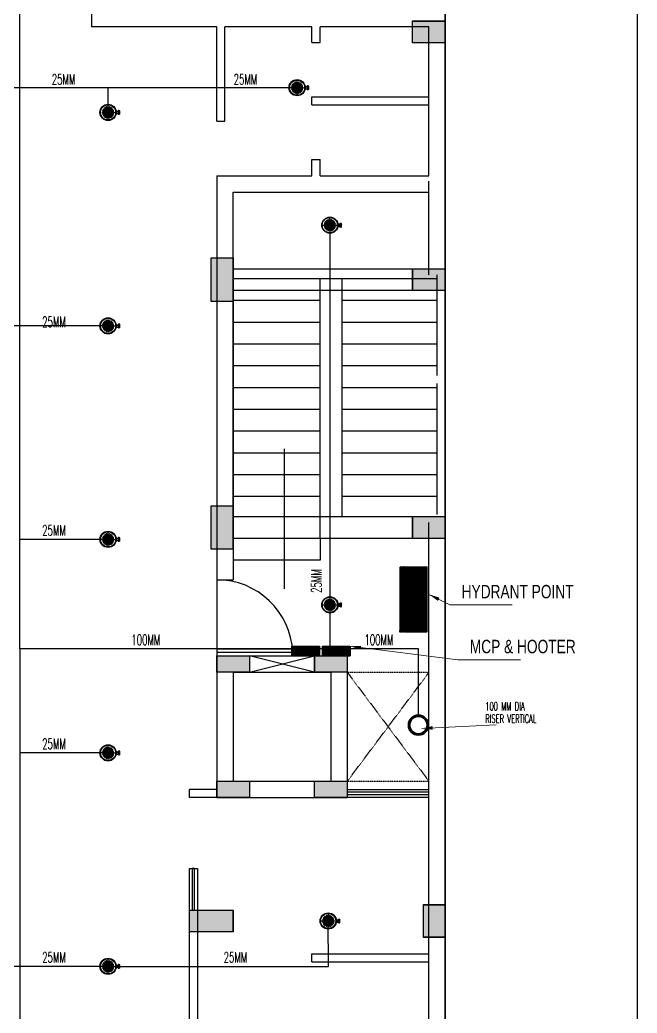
# Model space of a CAD drawing. Header units: inches. Extents: x 1162 to 4924, y 863 to 3182.
# Drawn here: x 3081 to 3421, y 2021 to 2568 of the extents above; entities that cross this region are included whole.
import ezdxf

# ---------------------------------------------------------------- set-up
doc = ezdxf.new("R2010")
doc.units = ezdxf.units.IN
doc.header["$MEASUREMENT"] = 0
doc.linetypes.add('CENTER', pattern=[2, 1.25, -0.25, 0.25, -0.25])
doc.linetypes.add('HIDDEN', pattern=[0.375, 0.25, -0.125])
for name, color, linetype in [('0-PL-PUDDLE-HL', 3, 'Continuous'), ('6', 7, 'Continuous'), ('DIM', 5, 'Continuous'), ('FATTN', 241, 'Continuous'), ('FITTING-FF-VISION', 1, 'Continuous'), ('SPR-3', 2, 'Continuous')]:
    doc.layers.add(name, color=color, linetype=linetype)
for name, color, linetype, lineweight in [('FIRE PIPE 100 MM', 10, 'Continuous', 30), ('FIRE PIPE 150 MM', 10, 'Continuous', 35), ('FIRE PIPE 32 MM', 10, 'Continuous', 20)]:
    doc.layers.add(name, color=color, linetype=linetype, lineweight=lineweight)
doc.styles.get("Standard").update_dxf_attribs({"font": 'arial.ttf'})
doc.styles.add('Style-Arial', font='times.ttf')
doc.styles.add('style3', font='swisscl.ttf', dxfattribs={"height": 18})
doc.styles.add('TXT2', font='romans.shx', dxfattribs={"width": 0.75, "height": 200})
doc.dimstyles.new('GURU', dxfattribs={"dimscale": 0, "dimtxt": 18, "dimasz": 2, "dimexe": 3.5, "dimexo": 1.5, "dimgap": 2, "dimtad": 0, "dimdec": 1, "dimzin": 0, "dimdsep": 46, "dimlunit": 4, "dimtxsty": 'Standard', "dimcen": 4, "dimdle": 3.5, "dimclrd": 256, "dimclre": 256, "dimadec": 0, "dimazin": 3, "dimtfac": 1, "dimtdec": 1, "dimtmove": 1, "dimatfit": 1, "dimfxl": 1, "dimtolj": 1, "dimtzin": 0, "dimarcsym": 0})
doc.dimstyles.new('MUKESH', dxfattribs={"dimtxt": 9, "dimasz": 6, "dimexe": 1, "dimexo": 1, "dimgap": 0.5, "dimtad": 0, "dimdec": 1, "dimzin": 0, "dimdsep": 46, "dimlunit": 4, "dimtxsty": 'Style-Arial', "dimblk": 'ARCHTICK', "dimcen": 0.09, "dimclrd": 256, "dimclre": 256, "dimclrt": 256, "dimadec": 1, "dimazin": 0, "dimtfac": 1, "dimtdec": 1, "dimtofl": 0, "dimtmove": 0, "dimatfit": 3, "dimfxl": 1, "dimtolj": 1, "dimtzin": 0, "dimlwd": -1, "dimlwe": 0, "dimarcsym": 0})
pattern_1 = [(135, (-54266.91847, -3328.46723), (-0.08838834765, -0.08838834765), [])]
pattern_2 = [(45, (1048764.62567, 327182.22956), (-0.088388347648, 0.088388347648), [])]

# ---------------------------------------------------------------- blocks, each defined once
blk = doc.blocks.new('GR')
at = {"lineweight": -2, "ltscale": 0.5}
h = blk.add_hatch(color=6, dxfattribs=at)
h.dxf.hatch_style = 1
h.paths.add_polyline_path([(-1050395.78, -332877.55), (-1050377.78, -332877.55), (-1050377.78, -332889.55), (-1050395.78, -332889.55)])
h = blk.add_hatch(color=6, dxfattribs=at)
h.dxf.hatch_style = 1
h.paths.add_polyline_path([(-1050506.78, -333032.05), (-1050494.78, -333032.05), (-1050494.78, -333008.05), (-1050506.78, -333008.05)])
h = blk.add_hatch(color=6, dxfattribs=at)
h.dxf.hatch_style = 1
h.paths.add_polyline_path([(-1050395.78, -333014.05), (-1050377.78, -333014.05), (-1050377.78, -333026.05), (-1050395.78, -333026.05)])
h = blk.add_hatch(color=6, dxfattribs=at)
h.dxf.hatch_style = 1
h.paths.add_polyline_path([(-1050506.78, -333168.55), (-1050494.78, -333168.55), (-1050494.78, -333144.55), (-1050506.78, -333144.55)])
h = blk.add_hatch(color=6, dxfattribs=at)
h.dxf.hatch_style = 1
h.paths.add_polyline_path([(-1050395.78, -333150.55), (-1050377.78, -333150.55), (-1050377.78, -333162.55), (-1050395.78, -333162.55)])
h = blk.add_hatch(color=6, dxfattribs=at)
h.dxf.hatch_style = 1
h.paths.add_polyline_path([(-1050377.77, -333364.3), (-1050377.77, -333382.3), (-1050389.77, -333382.3), (-1050389.77, -333364.3)])
h = blk.add_hatch(color=6, dxfattribs=at)
h.dxf.hatch_style = 1
h.paths.add_polyline_path([(-1050494.78, -333379.29), (-1050494.78, -333367.29), (-1050518.78, -333367.29), (-1050518.78, -333379.29)])
at = {"color": 6, "lineweight": -2, "ltscale": 0.5, "elevation": -0.01}
for points in [[(-1050395.78, -332877.55), (-1050377.78, -332877.55), (-1050377.78, -332889.55), (-1050395.78, -332889.55)], [(-1050494.78, -333032.05), (-1050506.78, -333032.05), (-1050506.78, -333008.05), (-1050494.78, -333008.05)], [(-1050395.78, -333014.05), (-1050377.78, -333014.05), (-1050377.78, -333026.05), (-1050395.78, -333026.05)], [(-1050494.78, -333168.55), (-1050506.78, -333168.55), (-1050506.78, -333144.55), (-1050494.78, -333144.55)], [(-1050395.78, -333150.55), (-1050377.78, -333150.55), (-1050377.78, -333162.55), (-1050395.78, -333162.55)], [(-1050377.77, -333364.3), (-1050377.77, -333382.3), (-1050389.77, -333382.3), (-1050389.77, -333364.3)], [(-1050494.78, -333367.29), (-1050494.78, -333379.29), (-1050518.78, -333379.29), (-1050518.78, -333367.29)]]:
    blk.add_lwpolyline(points, close=True, dxfattribs=at)
blk = doc.blocks.new('WEWEQEWEE')
at = {"layer": 'FATTN', "color": 1}
for p, q in [((-232117, 57486, 0), (-232120, 57480, 0)), ((-232120, 57475, 0), (-232120, 57480, 0)), ((-232120, 57480, 0), (-232110, 57480, 0)), ((-232120, 57475, 0), (-232120, 57470, 0)), ((-232117, 57464, 0), (-232120, 57470, 0)), ((-232110, 57470, 0), (-232120, 57470, 0)), ((-232076, 57486, 0), (-232117, 57486, 0)), ((-232117, 57464, 0), (-232076, 57464, 0)), ((-232110, 57486, 0), (-232110, 57464, 0)), ((-232110, 57483, 0), (-232105, 57483, 0)), ((-232110, 57467, 0), (-232105, 57467, 0)), ((-232105, 57486, 0), (-232105, 57464, 0)), ((-232088, 57486, 0), (-232088, 57464, 0)), ((-232083, 57483, 0), (-232088, 57483, 0)), ((-232083, 57467, 0), (-232088, 57467, 0)), ((-232083, 57486, 0), (-232083, 57464, 0)), ((-232074, 57480, 0), (-232083, 57480, 0)), ((-232083, 57470, 0), (-232074, 57470, 0)), ((-232076, 57486, 0), (-232074, 57480, 0)), ((-232076, 57464, 0), (-232074, 57470, 0)), ((-232074, 57475, 0), (-232074, 57480, 0)), ((-232074, 57475, 0), (-232074, 57470, 0))]:
    blk.add_line(p, q, dxfattribs=at)
at = {"layer": 'FATTN', "color": 8, "linetype": 'CENTER'}
for p, q in [((-232111, 57480, 0), (-232111, 57480, 0)), ((-232111, 57470, 0), (-232111, 57480, 0)), ((-232111, 57470, 0), (-232111, 57470, 0)), ((-232110, 57478, 0), (-232110, 57472, 0)), ((-232105, 57477, 0), (-232088, 57477, 0)), ((-232105, 57477, 0), (-232088, 57477, 0)), ((-232105, 57473, 0), (-232088, 57473, 0)), ((-232105, 57473, 0), (-232088, 57473, 0)), ((-232093, 57473, 0), (-232093, 57477, 0)), ((-232093, 57475, 0), (-232092, 57477, 0)), ((-232092, 57473, 0), (-232091, 57477, 0)), ((-232091, 57473, 0), (-232090, 57477, 0)), ((-232090, 57473, 0), (-232089, 57477, 0)), ((-232089, 57473, 0), (-232088, 57475, 0)), ((-232080, 57479, 0), (-232083, 57479, 0)), ((-232083, 57478, 0), (-232083, 57477, 0)), ((-232083, 57477, 0), (-232083, 57473, 0)), ((-232080, 57477, 0), (-232083, 57477, 0)), ((-232080, 57473, 0), (-232083, 57473, 0)), ((-232083, 57473, 0), (-232083, 57472, 0)), ((-232083, 57471, 0), (-232080, 57471, 0)), ((-232080, 57472, 0), (-232080, 57478, 0)), ((-232080, 57473, 0), (-232079, 57477, 0)), ((-232080, 57477, 0), (-232076, 57477, 0)), ((-232080, 57477, 0), (-232075, 57477, 0)), ((-232080, 57473, 0), (-232075, 57473, 0)), ((-232080, 57473, 0), (-232076, 57473, 0)), ((-232079, 57473, 0), (-232078, 57477, 0)), ((-232077, 57473, 0), (-232077, 57477, 0)), ((-232076, 57477, 0), (-232076, 57473, 0)), ((-232075, 57477, 0), (-232076, 57477, 0)), ((-232076, 57473, 0), (-232076, 57475, 0)), ((-232076, 57473, 0), (-232075, 57473, 0)), ((-232075, 57473, 0), (-232075, 57477, 0))]:
    blk.add_line(p, q, dxfattribs=at)
for centre, radius, start, end in [((-232106, 57475, 0), 7.42, 141.555, 218.4448), ((-232110, 57478, 0), 0.192, 179.9999, 269.9999), ((-232110, 57472, 0), 0.192, 89.9999, 179.9999), ((-232105, 57477, 0), 0.942, 359.9999, 89.9999), ((-232105, 57473, 0), 0.942, 269.9999, 359.9999), ((-232088, 57477, 0), 0.942, 89.9999, 179.9999), ((-232088, 57473, 0), 0.942, 179.9999, 269.9999), ((-232082, 57478, 0), 1.37, 138.7698, 221.2301), ((-232075, 57475, 0), 7.71, 162.9384, 197.0615), ((-232082, 57472, 0), 1.37, 138.7698, 221.2301), ((-232081, 57478, 0), 1.37, 318.7698, 41.2301), ((-232087, 57475, 0), 7.71, 342.9384, 17.0615), ((-232081, 57472, 0), 1.37, 318.7698, 41.2301)]:
    blk.add_arc(centre, radius, start, end, dxfattribs=at)
blk = doc.blocks.new('rerrtrrttrrrte')
at = {"layer": 'FITTING-FF-VISION', "ltscale": 5}
h = blk.add_hatch(color=2, dxfattribs=at)
edge = h.paths.add_edge_path()
edge.add_line((-57394, 147360), (-57375, 147365))
edge.add_ellipse((-57444, 147348), major_axis=(-50.2, 50.2), ratio=1, start_angle=238.3066, end_angle=247.6934)
edge.add_line((-57379, 147376), (-57397, 147368))
edge.add_ellipse((-57444, 147348), major_axis=(-36.3, 36.3), ratio=1, start_angle=247.6934, end_angle=256.3066)
edge.add_line((-57400, 147375), (-57383, 147385))
edge.add_ellipse((-57444, 147348), major_axis=(-50.2, 50.2), ratio=1, start_angle=256.3066, end_angle=265.6934)
edge.add_line((-57390, 147395), (-57405, 147382))
edge.add_ellipse((-57444, 147348), major_axis=(-36.3, 36.3), ratio=1, start_angle=265.6934, end_angle=274.3066)
edge.add_line((-57411, 147387), (-57398, 147402))
edge.add_ellipse((-57444, 147348), major_axis=(50.2, 50.2), ratio=1, start_angle=4.3066, end_angle=13.6934)
edge.add_line((-57407, 147409), (-57417, 147392))
edge.add_ellipse((-57444, 147348), major_axis=(36.3, 36.3), ratio=1, start_angle=13.6934, end_angle=22.3066)
edge.add_line((-57424, 147396), (-57417, 147414))
edge.add_ellipse((-57444, 147348), major_axis=(-50.2, 50.2), ratio=1, start_angle=-67.6934, end_angle=-58.3066)
edge.add_line((-57428, 147417), (-57432, 147398))
edge.add_ellipse((-57444, 147348), major_axis=(36.3, 36.3), ratio=1, start_angle=31.6934, end_angle=40.3066)
edge.add_line((-57440, 147400), (-57438, 147419))
edge.add_ellipse((-57444, 147348), major_axis=(50.2, 50.2), ratio=1, start_angle=40.3066, end_angle=49.6934)
edge.add_line((-57450, 147419), (-57448, 147400))
edge.add_ellipse((-57444, 147348), major_axis=(-36.3, 36.3), ratio=1, start_angle=-40.3066, end_angle=-31.6934)
edge.add_line((-57456, 147398), (-57460, 147417))
edge.add_ellipse((-57444, 147348), major_axis=(50.2, 50.2), ratio=1, start_angle=58.3066, end_angle=67.6934)
edge.add_line((-57472, 147414), (-57464, 147396))
edge.add_ellipse((-57444, 147348), major_axis=(-36.3, 36.3), ratio=1, start_angle=-22.3066, end_angle=-13.6934)
edge.add_line((-57471, 147392), (-57481, 147409))
edge.add_ellipse((-57444, 147348), major_axis=(-50.2, 50.2), ratio=1, start_angle=-13.6934, end_angle=-4.3066)
edge.add_line((-57490, 147402), (-57478, 147387))
edge.add_ellipse((-57444, 147348), major_axis=(-36.3, 36.3), ratio=1, start_angle=-4.3066, end_angle=4.3066)
edge.add_line((-57483, 147382), (-57498, 147395))
edge.add_ellipse((-57444, 147348), major_axis=(-50.2, 50.2), ratio=1, start_angle=4.3066, end_angle=13.6934)
edge.add_line((-57505, 147385), (-57488, 147375))
edge.add_ellipse((-57444, 147348), major_axis=(-36.3, 36.3), ratio=1, start_angle=13.6934, end_angle=22.3066)
edge.add_line((-57491, 147368), (-57510, 147376))
edge.add_ellipse((-57444, 147348), major_axis=(-50.2, 50.2), ratio=1, start_angle=22.3066, end_angle=31.6934)
edge.add_line((-57513, 147365), (-57494, 147360))
edge.add_ellipse((-57444, 147348), major_axis=(36.3, 36.3), ratio=1, start_angle=121.6934, end_angle=130.3066)
edge.add_line((-57495, 147353), (-57515, 147354))
edge.add_ellipse((-57444, 147348), major_axis=(50.2, 50.2), ratio=1, start_angle=130.3066, end_angle=135)
edge.add_ellipse((-57444, 147348), major_axis=(50.2, 50.2), ratio=1, start_angle=135, end_angle=139.6934)
edge.add_line((-57515, 147343), (-57495, 147344))
edge.add_ellipse((-57444, 147348), major_axis=(-36.3, 36.3), ratio=1, start_angle=49.6934, end_angle=58.3066)
edge.add_line((-57494, 147337), (-57513, 147332))
edge.add_ellipse((-57444, 147348), major_axis=(50.2, 50.2), ratio=1, start_angle=148.3066, end_angle=157.6934)
edge.add_line((-57510, 147321), (-57491, 147329))
edge.add_ellipse((-57444, 147348), major_axis=(36.3, 36.3), ratio=1, start_angle=157.6934, end_angle=166.3066)
edge.add_line((-57488, 147322), (-57505, 147311))
edge.add_ellipse((-57444, 147348), major_axis=(50.2, 50.2), ratio=1, start_angle=166.3066, end_angle=175.6934)
edge.add_line((-57498, 147302), (-57483, 147315))
edge.add_ellipse((-57444, 147348), major_axis=(36.3, 36.3), ratio=1, start_angle=175.6934, end_angle=184.3066)
edge.add_line((-57478, 147309), (-57490, 147294))
edge.add_ellipse((-57444, 147348), major_axis=(50.2, 50.2), ratio=1, start_angle=184.3066, end_angle=193.6934)
edge.add_line((-57481, 147288), (-57471, 147305))
edge.add_ellipse((-57444, 147348), major_axis=(36.3, 36.3), ratio=1, start_angle=193.6934, end_angle=202.3066)
edge.add_line((-57464, 147301), (-57472, 147283))
edge.add_ellipse((-57444, 147348), major_axis=(-50.2, 50.2), ratio=1, start_angle=112.3066, end_angle=121.6934)
edge.add_line((-57460, 147279), (-57456, 147298))
edge.add_ellipse((-57444, 147348), major_axis=(36.3, 36.3), ratio=1, start_angle=211.6934, end_angle=220.3066)
edge.add_line((-57448, 147297), (-57450, 147278))
edge.add_ellipse((-57444, 147348), major_axis=(-50.2, 50.2), ratio=1, start_angle=130.3066, end_angle=139.6934)
edge.add_line((-57438, 147278), (-57440, 147297))
edge.add_ellipse((-57444, 147348), major_axis=(-36.3, 36.3), ratio=1, start_angle=139.6934, end_angle=148.3066)
edge.add_line((-57432, 147298), (-57428, 147279))
edge.add_ellipse((-57444, 147348), major_axis=(50.2, 50.2), ratio=1, start_angle=238.3066, end_angle=247.6934)
edge.add_line((-57417, 147283), (-57424, 147301))
edge.add_ellipse((-57444, 147348), major_axis=(36.3, 36.3), ratio=1, start_angle=247.6934, end_angle=256.3066)
edge.add_line((-57417, 147305), (-57407, 147288))
edge.add_ellipse((-57444, 147348), major_axis=(-50.2, 50.2), ratio=1, start_angle=166.3066, end_angle=175.6934)
edge.add_line((-57398, 147294), (-57411, 147309))
edge.add_ellipse((-57444, 147348), major_axis=(36.3, 36.3), ratio=1, start_angle=265.6934, end_angle=274.3066)
edge.add_line((-57405, 147315), (-57390, 147302))
edge.add_ellipse((-57444, 147348), major_axis=(50.2, 50.2), ratio=1, start_angle=274.3066, end_angle=283.6934)
edge.add_line((-57383, 147311), (-57400, 147322))
edge.add_ellipse((-57444, 147348), major_axis=(36.3, 36.3), ratio=1, start_angle=283.6934, end_angle=292.3066)
edge.add_line((-57397, 147329), (-57379, 147321))
edge.add_ellipse((-57444, 147348), major_axis=(50.2, 50.2), ratio=1, start_angle=292.3066, end_angle=301.6934)
edge.add_line((-57375, 147332), (-57394, 147337))
edge.add_ellipse((-57444, 147348), major_axis=(-36.3, 36.3), ratio=1, start_angle=211.6934, end_angle=220.3066)
edge.add_line((-57393, 147344), (-57373, 147343))
edge.add_ellipse((-57444, 147348), major_axis=(50.2, 50.2), ratio=1, start_angle=310.3066, end_angle=315.0016)
edge.add_ellipse((-57444, 147348), major_axis=(-50.2, 50.2), ratio=1, start_angle=225.0016, end_angle=229.6934)
edge.add_line((-57373, 147354), (-57393, 147353))
edge.add_ellipse((-57444, 147348), major_axis=(-36.3, 36.3), ratio=1, start_angle=229.6934, end_angle=238.3066)
at = {"layer": 'FITTING-FF-VISION', "color": 2}
for p, q in [((-57495, 147353), (-57515, 147354)), ((-57495, 147344), (-57515, 147343)), ((-57494, 147360), (-57513, 147365)), ((-57494, 147337), (-57513, 147332)), ((-57491, 147368), (-57510, 147376)), ((-57488, 147375), (-57505, 147385)), ((-57483, 147382), (-57498, 147395)), ((-57478, 147387), (-57490, 147402)), ((-57471, 147392), (-57481, 147409)), ((-57464, 147396), (-57472, 147414)), ((-57456, 147398), (-57460, 147417)), ((-57448, 147400), (-57450, 147419)), ((-57440, 147400), (-57438, 147419)), ((-57432, 147398), (-57428, 147417)), ((-57424, 147396), (-57417, 147414)), ((-57417, 147392), (-57407, 147409)), ((-57411, 147387), (-57398, 147402)), ((-57405, 147382), (-57390, 147395)), ((-57400, 147375), (-57383, 147385)), ((-57397, 147368), (-57379, 147376)), ((-57394, 147360), (-57375, 147365)), ((-57394, 147337), (-57375, 147332)), ((-57393, 147353), (-57373, 147354)), ((-57393, 147344), (-57373, 147343)), ((-57491, 147329), (-57510, 147321)), ((-57488, 147322), (-57505, 147311)), ((-57483, 147315), (-57498, 147302)), ((-57478, 147309), (-57490, 147294)), ((-57471, 147305), (-57481, 147288)), ((-57464, 147301), (-57472, 147283)), ((-57456, 147298), (-57460, 147279)), ((-57448, 147297), (-57450, 147278)), ((-57440, 147297), (-57438, 147278)), ((-57432, 147298), (-57428, 147279)), ((-57424, 147301), (-57417, 147283)), ((-57417, 147305), (-57407, 147288)), ((-57411, 147309), (-57398, 147294)), ((-57405, 147315), (-57390, 147302)), ((-57400, 147322), (-57383, 147311)), ((-57397, 147329), (-57379, 147321))]:
    blk.add_line(p, q, dxfattribs=at)
for radius, start, end in [(71, 175.3066, 180), (71, 180, 184.6934), (71, 157.3066, 166.6934), (71, 193.3066, 202.6934), (71, 139.3066, 148.6934), (51.3, 166.6934, 175.3066), (51.3, 166.6934, 175.3066), (51.3, 184.6934, 193.3066), (51.3, 184.6934, 193.3066), (51.3, 148.6934, 157.3066), (51.3, 148.6934, 157.3066), (71, 121.3066, 130.6934), (51.3, 130.6934, 139.3066), (51.3, 130.6934, 139.3066), (71, 103.3066, 112.6934), (51.3, 112.6934, 121.3066), (51.3, 112.6934, 121.3066), (51.3, 94.6934, 103.3066), (51.3, 94.6934, 103.3066), (71, 85.3066, 94.6934), (51.3, 76.6934, 85.3066), (51.3, 76.6934, 85.3066), (71, 67.3066, 76.6934), (51.3, 58.6934, 67.3066), (51.3, 58.6934, 67.3066), (51.3, 40.6934, 49.3066), (51.3, 40.6934, 49.3066), (71, 49.3066, 58.6934), (51.3, 22.6934, 31.3066), (51.3, 22.6934, 31.3066), (51.3, 4.6934, 13.3066), (51.3, 4.6934, 13.3066), (51.3, 346.6934, 355.3066), (51.3, 346.6934, 355.3066), (71, 31.3066, 40.6934), (71, 13.3066, 22.6934), (71, 337.3066, 346.6934), (71, 0, 4.6934), (71, 355.3066, 0), (71, 211.3066, 220.6934), (51.3, 202.6934, 211.3066), (51.3, 202.6934, 211.3066), (71, 229.3066, 238.6934), (51.3, 220.6934, 229.3066), (51.3, 220.6934, 229.3066), (71, 247.3066, 256.6934), (51.3, 238.6934, 247.3066), (51.3, 238.6934, 247.3066), (51.3, 256.6934, 265.3066), (51.3, 256.6934, 265.3066), (71, 265.3066, 274.6934), (51.3, 274.6934, 283.3066), (51.3, 274.6934, 283.3066), (71, 283.3066, 292.6934), (51.3, 292.6934, 301.3066), (51.3, 292.6934, 301.3066), (51.3, 310.6934, 319.3066), (51.3, 310.6934, 319.3066), (71, 301.3066, 310.6934), (51.3, 328.6934, 337.3066), (51.3, 328.6934, 337.3066), (71, 319.3066, 328.6934)]:
    blk.add_arc((-57444, 147348), radius, start, end, dxfattribs=at)
at = {"layer": 'SPR-3', "color": 8, "linetype": 'CENTER'}
for p, q in [((-57343, 147348), (-57590, 147348)), ((-57444, 147450), (-57444, 147247))]:
    blk.add_line(p, q, dxfattribs=at)
at = {"layer": 'SPR-3', "color": 1}
for p, q in [((-57544, 147363), (-57568, 147363)), ((-57544, 147333), (-57568, 147333))]:
    blk.add_line(p, q, dxfattribs=at)
for radius in [101, 94.3]:
    blk.add_circle((-57444, 147348), radius, dxfattribs=at)
blk.add_arc((-57455, 147348), 90.5, 170.4585, 189.536, dxfattribs=at)
at = {"layer": 'DIM', "color": 3, "rotation": 270}
blk.add_blockref('WEWEQEWEE', (-115054, -84748, 0), dxfattribs=at)
blk = doc.blocks.new('_ArchTick')
at = {"color": 0, "linetype": 'ByBlock', "const_width": 0.15}
blk.add_lwpolyline([(-0.5, -0.5), (0.5, 0.5)], dxfattribs=at)

msp = doc.modelspace()

# ---------------------------------------------------------------- hatches: boundary and pattern name
at = {"lineweight": -2, "ltscale": 0.5}
h = msp.add_hatch(color=6, dxfattribs=at)
h.dxf.hatch_style = 1
h.paths.add_polyline_path([(3297.03, 2567.31), (3315.03, 2567.31), (3315.03, 2555.31), (3297.03, 2555.31)])
h = msp.add_hatch(color=6, dxfattribs=at)
h.dxf.hatch_style = 1
h.paths.add_polyline_path([(3186.03, 2412.81), (3198.03, 2412.81), (3198.03, 2436.81), (3186.03, 2436.81)])
h = msp.add_hatch(color=6, dxfattribs=at)
h.dxf.hatch_style = 1
h.paths.add_polyline_path([(3297.03, 2430.81), (3315.03, 2430.81), (3315.03, 2418.81), (3297.03, 2418.81)])
h = msp.add_hatch(color=6, dxfattribs=at)
h.dxf.hatch_style = 1
h.paths.add_polyline_path([(3186.03, 2276.31), (3198.03, 2276.31), (3198.03, 2300.31), (3186.03, 2300.31)])
h = msp.add_hatch(color=6, dxfattribs=at)
h.dxf.hatch_style = 1
h.paths.add_polyline_path([(3297.03, 2294.31), (3315.03, 2294.31), (3315.03, 2282.31), (3297.03, 2282.31)])
h = msp.add_hatch(color=4, dxfattribs=at)
h.dxf.hatch_style = 1
h.paths.add_polyline_path([(3207.03, 2208.56), (3189.03, 2208.56), (3189.03, 2217.56), (3207.03, 2217.56)])
h = msp.add_hatch(color=4, dxfattribs=at)
h.dxf.hatch_style = 1
h.paths.add_polyline_path([(3261.03, 2208.56), (3243.03, 2208.56), (3243.03, 2217.56), (3261.03, 2217.56)])
h = msp.add_hatch(color=4, dxfattribs=at)
h.dxf.hatch_style = 1
h.paths.add_polyline_path([(3207.03, 2139.56), (3189.03, 2139.56), (3189.03, 2148.56), (3207.03, 2148.56)])
h = msp.add_hatch(color=4, dxfattribs=at)
h.dxf.hatch_style = 1
h.paths.add_polyline_path([(3261.03, 2139.56), (3243.03, 2139.56), (3243.03, 2148.56), (3261.03, 2148.56)])
h = msp.add_hatch(color=6, dxfattribs=at)
h.dxf.hatch_style = 1
h.paths.add_polyline_path([(3315.03, 2080.55), (3315.03, 2062.55), (3303.03, 2062.55), (3303.03, 2080.55)])
h = msp.add_hatch(color=6, dxfattribs=at)
h.dxf.hatch_style = 1
h.paths.add_polyline_path([(3198.03, 2065.56), (3198.03, 2077.56), (3174.03, 2077.56), (3174.03, 2065.56)])
at = {"layer": 'FIRE PIPE 100 MM', "ltscale": 0.5}
h = msp.add_hatch(dxfattribs=at)
h.set_pattern_fill('ANSI31', color=3)
h.set_pattern_definition(pattern_2)
h.paths.add_polyline_path([(3243.53, 2222.87), (3230.49, 2222.87), (3230.49, 2217.56), (3243.53, 2217.56)])
h.paths.add_polyline_path([(3245.65, 2222.87), (3243.53, 2222.87), (3243.53, 2217.56), (3245.65, 2217.56)])
h = msp.add_hatch(dxfattribs=at)
h.set_pattern_fill('ANSI31', color=256)
h.set_pattern_definition(pattern_2)
h.paths.add_polyline_path([(3247.37, 2222.87), (3247.37, 2217.56), (3262.53, 2217.56), (3262.53, 2222.87)])
at = {"layer": 'FIRE PIPE 32 MM', "lineweight": 35, "ltscale": 0.3}
h = msp.add_hatch(dxfattribs=at)
h.set_pattern_fill('ANSI31', color=2, angle=90)
h.set_pattern_definition(pattern_1)
h.paths.add_polyline_path([(3290, 2266.71), (3290, 2230.71), (3291.75, 2230.71), (3291.75, 2266.71)])
at = {"layer": 'FIRE PIPE 32 MM', "lineweight": 35, "ltscale": 0.3, "true_color": 0x2776bb}
h = msp.add_hatch(dxfattribs=at)
h.set_pattern_fill('ANSI31', color=152, angle=90)
h.set_pattern_definition(pattern_1)
h.paths.add_polyline_path([(3291.75, 2266.71), (3291.75, 2230.71), (3292.32, 2230.71), (3292.32, 2266.71)])
at = {"layer": 'FIRE PIPE 32 MM', "lineweight": 35, "ltscale": 0.3}
h = msp.add_hatch(dxfattribs=at)
h.set_pattern_fill('ANSI31', color=256, angle=90)
h.set_pattern_definition(pattern_1)
h.paths.add_polyline_path([(3292.32, 2266.71), (3292.32, 2230.71), (3296.21, 2230.71), (3305.13, 2230.71), (3305.13, 2266.71)])

# ---------------------------------------------------------------- linework, layer by layer
at = {"lineweight": -2, "ltscale": 0.5}
for p, q in [((3315.03, 3114.06, 0), (3315.03, 2396.06, 0)), ((3315.03, 935.06, 0), (3315.03, 3114.06, 0)), ((3120.08, 2658.56, 0.01), (3120.08, 2564.06, 0.01)), ((3189.03, 2564.06, 0.02), (3120.08, 2564.06, 0.01)), ((3189.03, 2512.06, 0), (3189.03, 2564.06, 0)), ((3241.53, 2564.06, 0.02), (3193.53, 2564.06, 0.02)), ((3193.53, 2512.06, 0), (3193.53, 2564.06, 0)), ((3241.53, 2555.56, 0), (3241.53, 2564.06, 0)), ((3246.03, 2555.56, 0), (3246.03, 2564.06, 0)), ((3306.03, 2564.06, 0.02), (3246.03, 2564.06, 0.02)), ((3306.03, 2482.06, 0), (3306.03, 2564.06, 0)), ((3241.53, 2555.56, 0), (3246.03, 2555.56, 0)), ((3241.53, 2521.06, 0), (3241.53, 2525.56, 0)), ((3241.53, 2525.56, 0), (3306.03, 2525.56, 0)), ((3241.53, 2521.06, 0), (3306.03, 2521.06, 0)), ((3189.03, 2512.06, 0), (3193.53, 2512.06, 0)), ((3241.53, 2482.06, 0), (3241.53, 2491.06, 0)), ((3241.53, 2491.06, 0), (3246.03, 2491.06, 0)), ((3246.03, 2482.06, 0), (3246.03, 2491.06, 0)), ((3189.03, 2482.06, 0), (3241.53, 2482.06, 0)), ((3189.03, 2482.06, 0), (3241.53, 2482.06, 0)), ((3189.03, 2482.06, 0), (3189.03, 2139.56, 0)), ((3246.03, 2482.06, 0), (3306.03, 2482.06, 0)), ((3246.03, 2482.06, 0), (3306.03, 2482.06, 0)), ((3306.03, 2427.56, 0), (3306.03, 2479.06, 0)), ((3198.03, 2473.06, 0), (3306.03, 2473.06, 0)), ((3198.03, 2277.56, 0), (3198.03, 2473.06, 0)), ((3310.53, 2425.31, 0), (3198.03, 2425.31, 0)), ((3310.53, 2425.31, 0), (3198.03, 2425.31, 0)), ((3246.03, 2282.31, 0), (3246.03, 2425.31, 0)), ((3258.03, 2425.31, 0), (3258.03, 2294.31, 0)), ((3310.53, 2372.06, 0), (3310.53, 2427.56, 0)), ((3310.53, 2372.06, 0), (3310.53, 2427.56, 0)), ((3198.03, 2421.56, 0), (3198.03, 2259.56, 0)), ((3246.03, 2413.31, 0), (3198.03, 2413.31, 0)), ((3310.53, 2413.31, 0), (3258.03, 2413.31, 0)), ((3246.03, 2401.31, 0), (3198.03, 2401.31, 0)), ((3310.53, 2401.31, 0), (3258.03, 2401.31, 0)), ((3315.03, 2396.06, 0), (3315.03, 935.06, 0)), ((3246.03, 2389.31, 0), (3198.03, 2389.31, 0)), ((3310.53, 2389.31, 0), (3258.03, 2389.31, 0)), ((3246.03, 2377.31, 0), (3198.03, 2377.31, 0)), ((3310.53, 2377.31, 0), (3258.03, 2377.31, 0)), ((3246.03, 2365.31, 0), (3198.03, 2365.31, 0)), ((3310.53, 2365.31, 0), (3258.03, 2365.31, 0)), ((3310.53, 2295.56, 0), (3310.53, 2367.56, 0)), ((3310.53, 2295.56, 0), (3310.53, 2367.56, 0)), ((3246.03, 2353.31, 0), (3198.03, 2353.31, 0)), ((3310.53, 2353.31, 0), (3258.03, 2353.31, 0)), ((3246.03, 2341.31, 0), (3198.03, 2341.31, 0)), ((3310.53, 2341.31, 0), (3258.03, 2341.31, 0)), ((3246.03, 2329.31, 0), (3198.03, 2329.31, 0)), ((3310.53, 2329.31, 0), (3258.03, 2329.31, 0)), ((3246.03, 2317.31, 0), (3198.03, 2317.31, 0)), ((3310.53, 2317.31, 0), (3258.03, 2317.31, 0)), ((3246.03, 2305.31, 0), (3198.03, 2305.31, 0)), ((3310.53, 2305.31, 0), (3258.03, 2305.31, 0)), ((3198.03, 2294.31, 0), (3310.53, 2294.31, 0)), ((3198.03, 2294.31, 0), (3310.53, 2294.31, 0)), ((3306.03, 2007.06, 0), (3306.03, 2291.06, 0)), ((3189.03, 2259.56, 0), (3198.03, 2259.56, 0)), ((3189.03, 2259.56, 0), (3198.03, 2259.56, 0)), ((3189.03, 2217.56, 0), (3261.03, 2217.56, 0)), ((3207.03, 2217.56, 0), (3207.03, 2208.56, 0)), ((3243.03, 2217.56, 0), (3243.03, 2208.56, 0)), ((3261.03, 2217.56, 0), (3261.03, 2139.56, 0)), ((3198.03, 2208.56, 0), (3198.03, 2148.56, 0)), ((3198.03, 2208.56, 0), (3252.03, 2208.56, 0)), ((3252.03, 2208.56, 0), (3252.03, 2148.56, 0)), ((3198.03, 2148.56, 0), (3252.03, 2148.56, 0)), ((3198.03, 2148.56, 0), (3261.03, 2148.56, 0)), ((3189.03, 2139.56, 0), (3261.03, 2139.56, 0)), ((3174.03, 2100.56, 0), (3178.53, 2100.56, 0)), ((3174.03, 2077.58, 0), (3178.53, 2077.58, 0)), ((3241.53, 2053.56, 0), (3306.03, 2053.56, 0)), ((3241.53, 2049.06, 0), (3241.53, 2053.56, 0)), ((3241.53, 2049.06, 0), (3306.03, 2049.06, 0))]:
    msp.add_line(p, q, dxfattribs=at)
at = {"color": 5, "lineweight": -2}
for p, q in [((3189.03, 2221.56, 0), (3230.84, 2221.56, 0)), ((3189.03, 2219.56, 0), (3230.98, 2219.56, 0))]:
    msp.add_line(p, q, dxfattribs=at)
at = {"color": 5, "lineweight": -2, "ltscale": 0.5}
for p, q in [((3207.03, 2208.56, 0), (3243.03, 2217.56, 0)), ((3243.03, 2208.56, 0), (3207.03, 2217.56, 0))]:
    msp.add_line(p, q, dxfattribs=at)
at = {"color": 5, "linetype": 'HIDDEN', "lineweight": -2, "ltscale": 0.5}
for p, q in [((3261.03, 2208.56, 0), (3306.03, 2208.56, 0)), ((3261.03, 2148.56, 0), (3306.03, 2148.56, 0))]:
    msp.add_line(p, q, dxfattribs=at)
at = {"color": 7, "lineweight": -2, "ltscale": 0.5}
for p, q in [((3189.03, 2144.06, 0), (3174.03, 2144.06, 0)), ((3174.03, 2139.56, 0), (3174.03, 2144.06, 0)), ((3189.03, 2139.56, 0), (3174.03, 2139.56, 0)), ((3174.03, 1927.56, 0), (3174.03, 2100.56, 0)), ((3178.53, 2100.56, 0), (3178.53, 2007.06, 0))]:
    msp.add_line(p, q, dxfattribs=at)
at = {"color": 6, "lineweight": -2, "ltscale": 0.5}
for p, q in [((3306.03, 2142.56, 0), (3261.03, 2142.56, 0)), ((3306.03, 2141.06, 0), (3261.03, 2141.06, 0)), ((3306.03, 2139.56, 0), (3261.03, 2139.56, 0))]:
    msp.add_line(p, q, dxfattribs=at)
at = {"color": 6, "lineweight": -2, "ltscale": 0.5, "elevation": 0}
for points in [[(3297.03, 2567.31), (3315.03, 2567.31), (3315.03, 2555.31), (3297.03, 2555.31)], [(3198.03, 2412.81), (3186.03, 2412.81), (3186.03, 2436.81), (3198.03, 2436.81)], [(3297.03, 2430.81), (3315.03, 2430.81), (3315.03, 2418.81), (3297.03, 2418.81)], [(3198.03, 2276.31), (3186.03, 2276.31), (3186.03, 2300.31), (3198.03, 2300.31)], [(3297.03, 2294.31), (3315.03, 2294.31), (3315.03, 2282.31), (3297.03, 2282.31)], [(3175.47, 2077.58), (3176.83, 2077.58), (3176.83, 2100.56), (3175.47, 2100.56)], [(3315.03, 2080.55), (3315.03, 2062.55), (3303.03, 2062.55), (3303.03, 2080.55)], [(3198.03, 2077.56), (3198.03, 2065.56), (3174.03, 2065.56), (3174.03, 2077.56)]]:
    msp.add_lwpolyline(points, close=True, dxfattribs=at)
at = {"lineweight": -2, "ltscale": 0.5, "elevation": 0}
for points in [[(3198.03, 2430.81), (3297.03, 2430.82), (3297.03, 2418.82), (3198.03, 2418.81)], [(3198.03, 2294.31), (3297.03, 2294.31), (3297.03, 2282.31), (3198.03, 2282.31)]]:
    msp.add_lwpolyline(points, close=True, dxfattribs=at)
msp.add_lwpolyline([(3246.03, 2282.31), (3246.03, 2270.31), (3198.03, 2270.31)], dxfattribs=at)
at = {"color": 4, "lineweight": -2, "ltscale": 0.5, "elevation": 0}
for points in [[(3207.03, 2208.56), (3189.03, 2208.56), (3189.03, 2217.56), (3207.03, 2217.56)], [(3261.03, 2208.56), (3243.03, 2208.56), (3243.03, 2217.56), (3261.03, 2217.56)], [(3207.03, 2139.56), (3189.03, 2139.56), (3189.03, 2148.56), (3207.03, 2148.56)], [(3261.03, 2139.56), (3243.03, 2139.56), (3243.03, 2148.56), (3261.03, 2148.56)]]:
    msp.add_lwpolyline(points, close=True, dxfattribs=at)
at = {"color": 5, "linetype": 'HIDDEN', "lineweight": -2, "ltscale": 0.5, "elevation": 0}
for points in [[(3261.03, 2148.56), (3306.03, 2208.56)], [(3261.03, 2208.56), (3306.03, 2148.56)]]:
    msp.add_lwpolyline(points, dxfattribs=at)
at = {"color": 6, "lineweight": -2, "ltscale": 0.5, "elevation": 0}
msp.add_lwpolyline([(3261.03, 2144.06), (3306.03, 2144.06)], dxfattribs=at)
at = {"color": 5, "lineweight": -2}
msp.add_arc((3189.03, 2217.56, 0), 42, 2.7294, 90, dxfattribs=at)
at = {"layer": '6', "color": 6, "lineweight": -2, "ltscale": 0.5}
msp.add_line((3420.79, 3181.71), (3420.79, 863.46), dxfattribs=at)
at = {"layer": 'FIRE PIPE 100 MM', "ltscale": 0.5}
for p, q in [((3080.54, 2221.4, 0), (3080.54, 2915.81, 0)), ((3080.54, 2530.55, 0), (2862.78, 2530.55, 0)), ((3233.36, 2530.55, 0), (3080.54, 2530.55, 0)), ((3129.18, 2516.96, 0), (3129.18, 2530.55, 0)), ((3251.43, 2454.83, 0), (3251.43, 2221.4, 0)), ((3129.18, 2399.36, 0), (2955, 2399.36, 0)), ((3129.18, 2281.76, 0), (3080.54, 2281.76, 0)), ((3300.22, 2221.4, 0), (3080.54, 2221.4, 0)), ((3080.54, 2221.4, 0), (3080.54, 1222.92, 0)), ((3300.22, 2185, 0), (3300.22, 2221.4, 0)), ((3129.18, 2164.16, 0), (3080.54, 2164.16, 0)), ((3250.68, 2046.56, 0), (3250.53, 2071.57, 0)), ((3129.18, 2046.56, 0), (2861.11, 2046.56, 0)), ((3129.18, 2046.56, 0), (3250.68, 2046.56, 0))]:
    msp.add_line(p, q, dxfattribs=at)
at = {"layer": 'FIRE PIPE 100 MM', "ltscale": 0.5, "elevation": 0}
for points in [[(3245.65, 2217.56), (3230.49, 2217.56), (3230.49, 2222.87), (3245.65, 2222.87)], [(3262.53, 2217.56), (3247.37, 2217.56), (3247.37, 2222.87), (3262.53, 2222.87)]]:
    msp.add_lwpolyline(points, close=True, dxfattribs=at)
at = {"layer": 'FIRE PIPE 150 MM', "ltscale": 0.5}
for radius in [5.53, 4.77]:
    msp.add_circle((3300.22, 2179.47, 0), radius, dxfattribs=at)

# ---------------------------------------------------------------- block references
at = {"color": 5, "lineweight": -2}
msp.add_blockref('GR', (1053692.8, 335444.87, 0.01), dxfattribs=at)
at = {"layer": 'DIM', "color": 3, "xscale": 0.0442292488591647, "yscale": 0.0442292488591647, "zscale": 0.0442292488591647, "rotation": 180}
for p in [(692.65, 9047.66, 0), (588.47, 9034.06, 0), (710.72, 8971.94, 0), (588.47, 8916.46, 0), (588.47, 8798.86, 0), (710.72, 8762.79, 0), (588.47, 8681.26, 0), (709.82, 8588.68, 0), (588.47, 8563.66, 0)]:
    msp.add_blockref('rerrtrrttrrrte', p, dxfattribs=at)

# ---------------------------------------------------------------- texts
at = {"layer": '0-PL-PUDDLE-HL', "color": 7, "extrusion": (3.71009e-14, 0.001905, 0.999998), "style": 'TXT2', "width": 0.6}
for s, height, p in [('100 MM DIA', 4.513, (3337.07, 2187.62, -14.21)), ('RISER VERTICAL', 4.5132, (3337.07, 2180.78, -14.22))]:
    msp.add_text(s, height=height, rotation=359.9995, dxfattribs=at).set_placement(p)
at = {"layer": 'FIRE PIPE 100 MM', "ltscale": 0.5, "extrusion": (3.71014e-14, 0.001905, 0.999998), "style": 'TXT2', "width": 0.6}
for s, p in [('25MM', (3098.14, 2532.27, 4.83)), ('25MM', (3198.38, 2532.27, 4.83)), ('25MM', (3092.86, 2398.7, 4.58)), ('25MM', (3092.86, 2283.9, 4.36)), ('100MM', (3142, 2223.54, 4.24)), ('100MM', (3270.46, 2223.54, 4.24)), ('25MM', (3092.86, 2166.3, 4.13)), ('25MM', (3092.86, 2048.7, 3.91)), ('25MM', (3192.87, 2048.7, 3.91))]:
    msp.add_text(s, height=5.749, rotation=359.9995, dxfattribs=at).set_placement(p)
at = {"layer": 'FIRE PIPE 100 MM', "ltscale": 0.5, "extrusion": (-0.001905, 3.7101e-14, 0.999998), "style": 'TXT2', "width": 0.6}
msp.add_text('25MM', height=5.749, rotation=89.9995, dxfattribs=at).set_placement((3246.83, 2252.31, -6.18))
at = {"layer": 'FIRE PIPE 100 MM', "ltscale": 0.5, "style": 'style3'}
for s, p in [('HYDRANT POINT', (3324.07, 2249.31, 0)), ('MCP & HOOTER', (3328.56, 2219.07, 0))]:
    msp.add_text(s, height=7.369, dxfattribs=at).set_placement(p)

# ---------------------------------------------------------------- leaders
at = {"lineweight": -2, "ltscale": 0.5}
msp.add_leader([(3226.3, 2331.56, 0), (3226.3, 2254.44, 0)], dimstyle='GURU', override={"dimscale": 1, "dimgap": 2, "dimtad": 0, "dimfxl": 0.18}, dxfattribs=at)
at = {"layer": 'FIRE PIPE 32 MM', "lineweight": 35, "ltscale": 0.3}
for points in [[(3306.03, 2251.49, 0), (3317.48, 2245.72, 0), (3351.91, 2245.72, 0)], [(3262.53, 2222.87, 0), (3321.97, 2215.49, 0), (3356.4, 2215.49, 0)]]:
    msp.add_leader(points, dimstyle='MUKESH', dxfattribs=at)
at = {"layer": 'FIRE PIPE 32 MM', "ltscale": 0.3}
msp.add_leader([(3302.03, 2177.66, 0), (3343.09, 2179.53, 0)], dimstyle='MUKESH', dxfattribs=at)

doc.saveas('drawing.dxf')
